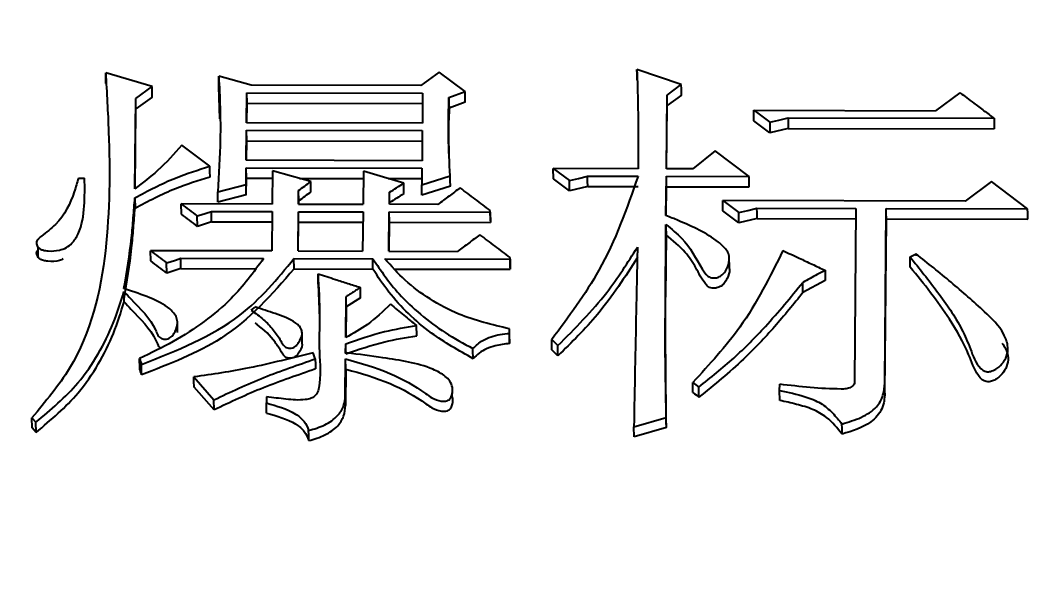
# Model space of a CAD drawing. Header units: millimetres. Extents: x 2312 to 3992, y 755 to 1943.
# Drawn here: x 2740.864 to 2745.795, y 1711.797 to 1714.522 of the extents above; entities that cross this region are included whole.
import ezdxf

# ---------------------------------------------------------------- set-up
doc = ezdxf.new("R2010")
doc.units = ezdxf.units.MM
doc.layers.add('标注', color=3, linetype='Continuous', lineweight=13)
doc.styles.add('SLDTEXTSTYLE1', font='txt.shx', dxfattribs={"width": 0.7, "bigfont": 'gbcbig.shx'})
doc.dimstyles.new('SLDDIMSTYLE12$0', dxfattribs={"dimtxt": 12, "dimasz": 10, "dimexe": 0, "dimexo": 0.0625, "dimgap": 0.875, "dimtad": 1, "dimdec": 1, "dimlfac": 1.8, "dimrnd": 1e-09, "dimzin": 12, "dimdsep": 46, "dimtxsty": 'SLDTEXTSTYLE1', "dimcen": 0.09, "dimdle": 8.16, "dimclrd": 3, "dimclre": 3, "dimadec": 0, "dimazin": 3, "dimtfac": 1, "dimtdec": 1, "dimtofl": 0, "dimtmove": 0, "dimatfit": 3, "dimfxl": 0, "dimfrac": 2, "dimtolj": 1, "dimlwd": 5, "dimlwe": 5, "dimarcsym": 0})

# ---------------------------------------------------------------- blocks, each defined once
blk = doc.blocks.new('*D45')
at = {"layer": 'Defpoints', "color": 0, "transparency": 16777216}
for p in [(2923.8087, 1855.6408), (2923.8087, 1839.6737), (2684.6011, 1694.1345)]:
    blk.add_point(p, dxfattribs=at)
at = {"layer": '标注', "color": 3, "lineweight": 5, "transparency": 16777216}
blk.add_line((2684.6011, 1694.197), (2684.6011, 1855.6408), dxfattribs=at)
at = {"layer": '标注', "color": 3, "linetype": 'Continuous', "lineweight": 5, "transparency": 16777216}
for p, q in [((2694.6011, 1855.6408), (2913.8087, 1855.6408)), ((2923.8087, 1839.7362), (2923.8087, 1855.6408))]:
    blk.add_line(p, q, dxfattribs=at)
at = {"layer": '标注', "color": 3, "transparency": 16777216}
for points in [[(2694.6011, 1857.3075), (2694.6011, 1853.9742), (2684.6011, 1855.6408)], [(2913.8087, 1857.3075), (2913.8087, 1853.9742), (2923.8087, 1855.6408)]]:
    blk.add_solid(points, dxfattribs=at)
at = {"layer": '标注', "color": 0, "transparency": 16777216, "insert": (2804.2049, 1867.9444), "char_height": 10, "attachment_point": 5, "style": 'SLDTEXTSTYLE1'}
blk.add_mtext('\\A1;{\\H2.28571x;290}', dxfattribs=at)

msp = doc.modelspace()

# ---------------------------------------------------------------- linework, layer by layer
at = {"color": 7, "linetype": 'Continuous', "lineweight": 25}
for p, q in [((2741.4983, 1714.2035), (2741.275, 1714.269)), ((2741.9754, 1714.2097), (2741.8201, 1714.2534)), ((2742.8814, 1714.2728), (2742.7932, 1714.208)), ((2743.0071, 1714.1786), (2742.8814, 1714.2728)), ((2744.0491, 1714.2125), (2743.8355, 1714.2852)), ((2741.42, 1714.1459), (2741.4983, 1714.2035)), ((2741.8252, 1714.0479), (2741.8207, 1714.2026)), ((2742.7932, 1714.208), (2741.9754, 1714.2097)), ((2743.9805, 1714.162), (2744.0491, 1714.2125)), ((2741.499, 1714.1528), (2741.4206, 1714.0952)), ((2741.9544, 1714.0289), (2741.9556, 1714.1736)), ((2741.9556, 1714.1736), (2742.8026, 1714.1718)), ((2741.9563, 1714.1229), (2741.9556, 1714.1736)), ((2742.8026, 1714.1718), (2742.8013, 1714.027)), ((2742.929, 1714.1498), (2743.0071, 1714.1786)), ((2743.9773, 1713.8069), (2743.9805, 1714.162)), ((2744.0497, 1714.1617), (2743.9811, 1714.1113)), ((2745.3922, 1714.1734), (2745.2746, 1714.0869)), ((2741.4161, 1713.7106), (2741.42, 1714.1459)), ((2741.9554, 1714.0289), (2741.9563, 1714.1229)), ((2741.9563, 1714.1229), (2742.8021, 1714.1211)), ((2743.0077, 1714.1278), (2742.9296, 1714.0991)), ((2743.9784, 1713.8069), (2743.9811, 1714.1113)), ((2741.4172, 1713.7115), (2741.4206, 1714.0952)), ((2742.9296, 1714.0991), (2742.929, 1714.0407)), ((2744.3984, 1714.0888), (2744.4758, 1714.0307)), ((2744.3984, 1714.0888), (2745.2746, 1714.0869)), ((2744.3991, 1714.0381), (2744.3984, 1714.0888)), ((2742.8013, 1714.027), (2741.9544, 1714.0289)), ((2744.4764, 1713.9801), (2744.3991, 1714.0381)), ((2744.5636, 1714.0522), (2745.5566, 1714.0501)), ((2744.5636, 1714.0522), (2744.5642, 1714.0016)), ((2741.9527, 1713.8476), (2741.954, 1713.9926)), ((2741.954, 1713.9926), (2742.801, 1713.9908)), ((2741.9547, 1713.9422), (2741.954, 1713.9926)), ((2742.801, 1713.9908), (2742.7997, 1713.8457)), ((2744.5642, 1714.0016), (2744.4764, 1713.9801)), ((2744.5642, 1714.0016), (2745.5572, 1713.9995)), ((2741.7773, 1713.8189), (2741.6419, 1713.9208)), ((2741.9538, 1713.8476), (2741.9547, 1713.9422)), ((2741.9547, 1713.9422), (2742.8005, 1713.9403)), ((2743.8414, 1713.9445), (2743.8414, 1713.9374)), ((2744.2117, 1713.8935), (2744.1039, 1713.8066)), ((2744.3761, 1713.7697), (2744.2117, 1713.8935)), ((2741.9517, 1713.7313), (2741.9524, 1713.8112)), ((2741.9524, 1713.8112), (2742.7994, 1713.8094)), ((2741.9531, 1713.761), (2741.9524, 1713.8112)), ((2742.7997, 1713.8457), (2741.9527, 1713.8476)), ((2742.7994, 1713.8094), (2742.7987, 1713.7295)), ((2743.4322, 1713.808), (2743.5095, 1713.7497)), ((2743.841, 1713.8072), (2743.4322, 1713.808)), ((2743.4328, 1713.7578), (2743.4322, 1713.808)), ((2741.1439, 1713.7621), (2741.1732, 1713.7621)), ((2741.9524, 1713.6812), (2741.9531, 1713.761)), ((2741.9531, 1713.761), (2742.0785, 1713.7607)), ((2742.0789, 1713.7964), (2742.0774, 1713.6364)), ((2742.2083, 1713.7605), (2742.5166, 1713.7598)), ((2742.5169, 1713.7955), (2742.5155, 1713.6355)), ((2742.6362, 1713.7595), (2742.7989, 1713.7592)), ((2742.7987, 1713.7295), (2742.9353, 1713.7728)), ((2743.5973, 1713.7714), (2743.8406, 1713.7708)), ((2743.9753, 1713.5814), (2743.977, 1713.7705)), ((2743.977, 1713.7705), (2744.3761, 1713.7697)), ((2743.9776, 1713.7204), (2743.977, 1713.7705)), ((2744.1039, 1713.8066), (2743.9773, 1713.8069)), ((2741.1741, 1713.7217), (2741.1741, 1713.722)), ((2741.8151, 1713.6952), (2741.9517, 1713.7313)), ((2742.7993, 1713.6793), (2742.7987, 1713.7295)), ((2742.936, 1713.7226), (2742.7993, 1713.6793)), ((2743.5102, 1713.6996), (2743.4328, 1713.7578)), ((2743.5102, 1713.6996), (2743.5095, 1713.7497)), ((2743.598, 1713.7212), (2743.5102, 1713.6996)), ((2743.598, 1713.7212), (2743.8413, 1713.7207)), ((2743.9764, 1713.5809), (2743.9776, 1713.7204)), ((2743.9776, 1713.7204), (2744.3768, 1713.7195)), ((2745.5442, 1713.7453), (2745.4168, 1713.6511)), ((2745.7182, 1713.614), (2745.5442, 1713.7453)), ((2741.4157, 1713.667), (2741.4164, 1713.617)), ((2741.8157, 1713.6452), (2741.8151, 1713.6952)), ((2741.9524, 1713.6812), (2741.8157, 1713.6452)), ((2742.204, 1713.6362), (2742.2046, 1713.7017)), ((2742.2052, 1713.6516), (2742.2046, 1713.7017)), ((2742.6421, 1713.6352), (2742.6426, 1713.6934)), ((2742.6432, 1713.6434), (2742.6426, 1713.6934)), ((2742.0774, 1713.6364), (2741.6394, 1713.6374)), ((2741.64, 1713.5874), (2741.6394, 1713.6374)), ((2742.204, 1713.6362), (2742.5155, 1713.6355)), ((2742.2051, 1713.6362), (2742.2052, 1713.6516)), ((2742.8757, 1713.6347), (2742.6421, 1713.6352)), ((2742.6432, 1713.6352), (2742.6432, 1713.6434)), ((2744.2486, 1713.6536), (2744.3259, 1713.5952)), ((2745.4168, 1713.6511), (2744.2486, 1713.6536)), ((2744.2492, 1713.6036), (2744.2486, 1713.6536)), ((2744.4137, 1713.6168), (2744.8908, 1713.6158)), ((2744.8908, 1713.6158), (2744.8835, 1712.7815)), ((2745.0295, 1712.7738), (2745.0368, 1713.6155)), ((2745.0368, 1713.6155), (2745.7182, 1713.614)), ((2741.7174, 1713.529), (2741.7167, 1713.579)), ((2741.7851, 1713.6007), (2742.0771, 1713.6)), ((2741.7857, 1713.5507), (2741.7851, 1713.6007)), ((2742.0771, 1713.6), (2742.0755, 1713.4104)), ((2742.202, 1713.4102), (2742.2037, 1713.5998)), ((2742.2037, 1713.5998), (2742.5152, 1713.5991)), ((2742.2043, 1713.5498), (2742.2037, 1713.5998)), ((2742.5152, 1713.5991), (2742.5135, 1713.4095)), ((2742.6401, 1713.4092), (2742.6418, 1713.5988)), ((2742.6418, 1713.5988), (2743.1285, 1713.5978)), ((2742.6424, 1713.5489), (2742.6418, 1713.5988)), ((2743.1285, 1713.5978), (2743.1286, 1713.605)), ((2743.1285, 1713.5978), (2743.1292, 1713.5478)), ((2743.1292, 1713.5551), (2743.1286, 1713.605)), ((2744.3266, 1713.5452), (2744.2492, 1713.6036)), ((2744.3266, 1713.5452), (2744.3259, 1713.5952)), ((2744.4144, 1713.5669), (2744.3266, 1713.5452)), ((2744.4144, 1713.5669), (2744.8914, 1713.5658)), ((2745.0301, 1712.725), (2745.0374, 1713.5655)), ((2745.0374, 1713.5655), (2745.7189, 1713.564)), ((2741.7857, 1713.5507), (2742.0767, 1713.5501)), ((2742.2031, 1713.4102), (2742.2043, 1713.5498)), ((2742.2043, 1713.5498), (2742.5148, 1713.5491)), ((2742.6412, 1713.4092), (2742.6424, 1713.5489)), ((2742.6424, 1713.5489), (2743.1292, 1713.5478)), ((2743.1292, 1713.5551), (2743.1292, 1713.5478)), ((2743.9756, 1713.4878), (2743.9737, 1713.1909)), ((2740.9476, 1713.4315), (2740.9482, 1713.3815)), ((2742.0755, 1713.4104), (2741.4914, 1713.4117)), ((2741.492, 1713.362), (2741.4914, 1713.4117)), ((2741.6371, 1713.3749), (2742.0362, 1713.374)), ((2742.1822, 1713.3737), (2742.5619, 1713.3729)), ((2742.1829, 1713.3241), (2742.1822, 1713.3737)), ((2742.202, 1713.4102), (2742.5135, 1713.4095)), ((2742.6203, 1713.3727), (2743.2239, 1713.3714)), ((2742.6401, 1713.4092), (2742.9711, 1713.4085)), ((2743.2239, 1713.3714), (2743.224, 1713.3787)), ((2743.2239, 1713.3714), (2743.2245, 1713.3218)), ((2743.2246, 1713.3291), (2743.224, 1713.3787)), ((2744.281, 1713.3303), (2744.2803, 1713.3803)), ((2745.1521, 1713.3322), (2745.1515, 1713.3818)), ((2745.1516, 1713.3819), (2745.1809, 1713.3964)), ((2745.1808, 1713.3964), (2745.1809, 1713.3868)), ((2741.5694, 1713.3035), (2741.5687, 1713.3531)), ((2741.6377, 1713.3253), (2741.996, 1713.3245)), ((2742.1829, 1713.3241), (2742.5626, 1713.3233)), ((2742.6677, 1713.323), (2743.2245, 1713.3218)), ((2743.2246, 1713.3291), (2743.2245, 1713.3218)), ((2744.7428, 1713.2675), (2744.6352, 1713.2093)), ((2742.2991, 1713.2509), (2742.3051, 1713.0858)), ((2741.3637, 1713.1653), (2741.3631, 1713.2147)), ((2742.4321, 1712.9925), (2742.4338, 1713.1904)), ((2742.5029, 1713.1847), (2742.4344, 1713.141)), ((2741.9757, 1713.1255), (2741.9952, 1713.14)), ((2742.4344, 1713.141), (2742.4331, 1712.9932)), ((2741.6215, 1713.0174), (2741.6209, 1713.0669)), ((2742.774, 1713.0012), (2742.7733, 1713.0504)), ((2743.2208, 1713.0128), (2743.221, 1713.0348)), ((2743.2216, 1712.9857), (2743.221, 1713.0348)), ((2742.222, 1712.9609), (2742.2214, 1713.0104)), ((2743.2214, 1712.9637), (2743.2208, 1713.0128)), ((2743.2216, 1712.9856), (2743.2214, 1712.9637)), ((2743.4256, 1712.934), (2743.4249, 1712.9831)), ((2743.425, 1712.983), (2743.4539, 1712.9536)), ((2745.599, 1713.0137), (2745.599, 1713.0158)), ((2742.4314, 1712.919), (2742.4318, 1712.9631)), ((2743.4546, 1712.9045), (2743.4256, 1712.9339)), ((2743.4546, 1712.9045), (2743.4539, 1712.9536)), ((2741.4388, 1712.8429), (2741.4382, 1712.8918)), ((2742.2851, 1712.89), (2742.2757, 1712.9194)), ((2742.4297, 1712.7132), (2742.4312, 1712.8895)), ((2742.4318, 1712.8405), (2742.4312, 1712.8895)), ((2741.4483, 1712.8136), (2741.4477, 1712.8625)), ((2742.4318, 1712.8405), (2742.4303, 1712.6645)), ((2741.7003, 1712.8031), (2741.7967, 1712.6925)), ((2744.1053, 1712.727), (2744.1046, 1712.7758)), ((2744.1047, 1712.7758), (2744.1337, 1712.7537)), ((2745.0301, 1712.725), (2745.0295, 1712.7738)), ((2741.7973, 1712.6438), (2741.7009, 1712.7542)), ((2742.9447, 1712.7541), (2742.9447, 1712.757)), ((2742.9453, 1712.7079), (2742.9451, 1712.7267)), ((2744.523, 1712.7381), (2744.5232, 1712.7675)), ((2744.5236, 1712.6894), (2744.523, 1712.7381)), ((2741.7973, 1712.6438), (2741.7967, 1712.6925)), ((2742.0499, 1712.7066), (2742.0497, 1712.6772)), ((2742.0503, 1712.6285), (2742.0497, 1712.6772)), ((2742.4303, 1712.6645), (2742.4297, 1712.7132)), ((2740.9198, 1712.606), (2740.9391, 1712.5838)), ((2740.9204, 1712.5574), (2740.9198, 1712.6059)), ((2740.9397, 1712.5353), (2740.9391, 1712.5838)), ((2743.8205, 1712.5628), (2743.9767, 1712.6067)), ((2740.9397, 1712.5353), (2740.9204, 1712.5574)), ((2743.8212, 1712.5143), (2743.8205, 1712.5628)), ((2743.9773, 1712.5582), (2743.8212, 1712.5143))]:
    msp.add_line(p, q, dxfattribs=at)
at = {"color": 7, "linetype": 'Continuous', "lineweight": 25, "flags": 128}
for points in [[(2741.8207, 1714.2026), (2741.8203, 1714.2311), (2741.8201, 1714.2534)], [(2743.8362, 1714.2343), (2743.8358, 1714.2628), (2743.8355, 1714.2852)], [(2741.499, 1714.1528), (2741.4986, 1714.1812), (2741.4983, 1714.2035)], [(2744.0497, 1714.1617), (2744.0493, 1714.1901), (2744.0491, 1714.2125)], [(2743.0077, 1714.1278), (2743.0074, 1714.1563), (2743.0071, 1714.1786)], [(2743.9811, 1714.1113), (2743.9807, 1714.1397), (2743.9805, 1714.162)], [(2741.4206, 1714.0952), (2741.4202, 1714.1236), (2741.42, 1714.1459)], [(2742.929, 1714.1498), (2742.9293, 1714.1214), (2742.9296, 1714.0991)], [(2744.4758, 1714.0307), (2744.5197, 1714.0414), (2744.5636, 1714.0522)], [(2744.4758, 1714.0307), (2744.4762, 1714.0024), (2744.4764, 1713.9801)], [(2745.5566, 1714.0501), (2745.5569, 1714.0217), (2745.5572, 1713.9995)], [(2741.7779, 1713.7686), (2741.7776, 1713.7938), (2741.7773, 1713.8189)], [(2742.2634, 1713.7452), (2742.1711, 1713.7708), (2742.0789, 1713.7964)], [(2742.7111, 1713.7369), (2742.614, 1713.7662), (2742.5169, 1713.7955)], [(2742.936, 1713.7226), (2742.9356, 1713.7507), (2742.9353, 1713.7728)], [(2743.5095, 1713.7497), (2743.5534, 1713.7605), (2743.5973, 1713.7714)], [(2743.598, 1713.7212), (2743.5976, 1713.7493), (2743.5973, 1713.7714)], [(2744.3768, 1713.7195), (2744.3764, 1713.7476), (2744.3761, 1713.7697)], [(2741.9524, 1713.6812), (2741.952, 1713.7092), (2741.9517, 1713.7313)], [(2742.264, 1713.695), (2742.2636, 1713.7231), (2742.2634, 1713.7452)], [(2742.7118, 1713.6868), (2742.7114, 1713.7149), (2742.7111, 1713.7369)], [(2744.3259, 1713.5952), (2744.3698, 1713.606), (2744.4137, 1713.6168)], [(2744.4144, 1713.5669), (2744.414, 1713.5948), (2744.4137, 1713.6168)], [(2745.0374, 1713.5655), (2745.0371, 1713.5935), (2745.0368, 1713.6155)], [(2745.7189, 1713.564), (2745.7185, 1713.592), (2745.7182, 1713.614)], [(2741.7167, 1713.579), (2741.7338, 1713.5844), (2741.7594, 1713.5925), (2741.7851, 1713.6007)], [(2741.7857, 1713.5507), (2741.7515, 1713.5399), (2741.7174, 1713.529)], [(2743.975, 1713.5377), (2743.9751, 1713.5299), (2743.9751, 1713.5261), (2743.9753, 1713.5106), (2743.9754, 1713.5028), (2743.9755, 1713.499), (2743.9755, 1713.4934), (2743.9756, 1713.4878)], [(2741.5687, 1713.3531), (2741.5858, 1713.3585), (2741.6114, 1713.3667), (2741.6371, 1713.3749)], [(2741.6377, 1713.3253), (2741.6374, 1713.353), (2741.6371, 1713.3749)], [(2742.5626, 1713.3233), (2742.5624, 1713.3397), (2742.5621, 1713.3563), (2742.5619, 1713.3729)], [(2741.6377, 1713.3253), (2741.6035, 1713.3144), (2741.5694, 1713.3035)], [(2744.7421, 1713.317), (2744.7425, 1713.2893), (2744.7428, 1713.2675)], [(2742.2991, 1713.2509), (2742.2987, 1713.2756), (2742.2984, 1713.3004)], [(2742.5029, 1713.1847), (2742.5026, 1713.2124), (2742.5023, 1713.2341)], [(2744.6352, 1713.2093), (2744.6348, 1713.237), (2744.6345, 1713.2588)], [(2742.4344, 1713.141), (2742.434, 1713.1686), (2742.4338, 1713.1904)], [(2742.4324, 1712.9141), (2742.4323, 1712.9284), (2742.4321, 1712.9427), (2742.4318, 1712.9631)], [(2743.0456, 1712.8908), (2743.0454, 1712.9043), (2743.0452, 1712.9178), (2743.0449, 1712.9398)], [(2742.2851, 1712.89), (2742.2855, 1712.8626), (2742.2858, 1712.8411)], [(2741.7009, 1712.7542), (2741.7006, 1712.7816), (2741.7003, 1712.8031)], [(2744.1053, 1712.727), (2744.1126, 1712.7214), (2744.12, 1712.7158), (2744.1343, 1712.7049)], [(2744.1343, 1712.7049), (2744.134, 1712.7322), (2744.1337, 1712.7537)], [(2743.9773, 1712.5582), (2743.9769, 1712.5854), (2743.9767, 1712.6067)], [(2744.824, 1712.5269), (2744.8238, 1712.5409), (2744.8237, 1712.5549), (2744.8234, 1712.5754)], [(2742.2536, 1712.4956), (2742.2535, 1712.5093), (2742.2533, 1712.523), (2742.253, 1712.5441)]]:
    msp.add_lwpolyline(points, dxfattribs=at)
at = {"color": 7, "linetype": 'Continuous', "lineweight": 25}
for points, knots in [([(2741.275, 1714.269), (2741.2803, 1714.1741), (2741.2963, 1713.8895), (2741.295, 1713.4116), (2741.1847, 1712.9226), (2740.9847, 1712.6835), (2740.9198, 1712.6059)], [0, 0, 0, 0, 0.166744, 0.500104, 0.837788, 1, 1, 1, 1]), ([(2741.2757, 1714.2182), (2741.2756, 1714.2224), (2741.2755, 1714.2309), (2741.2753, 1714.2479), (2741.2751, 1714.2606), (2741.275, 1714.269)], [0, 0, 0, 0, 0.25, 0.5, 1, 1, 1, 1]), ([(2741.8201, 1714.2534), (2741.8225, 1714.2028), (2741.8274, 1714.1016), (2741.8286, 1713.9155), (2741.8203, 1713.7799), (2741.8151, 1713.6952)], [0, 0, 0, 0, 0.272872, 0.545787, 1, 1, 1, 1]), ([(2743.8355, 1714.2852), (2743.8373, 1714.2278), (2743.8405, 1714.1196), (2743.8418, 1713.9602), (2743.8413, 1713.8582), (2743.841, 1713.8072)], [0, 0, 0, 0, 0.361215, 0.680591, 1, 1, 1, 1]), ([(2745.3922, 1714.1734), (2745.4143, 1714.1568), (2745.4528, 1714.128), (2745.5076, 1714.0868), (2745.5403, 1714.0623), (2745.5566, 1714.0501)], [0, 0, 0, 0, 0.404353, 0.702176, 1, 1, 1, 1]), ([(2742.9353, 1713.7728), (2742.9316, 1713.8356), (2742.9259, 1713.9299), (2742.9271, 1714.0556), (2742.9283, 1714.1184), (2742.929, 1714.1498)], [0, 0, 0, 0, 0.49944, 0.749697, 1, 1, 1, 1]), ([(2742.9311, 1713.8686), (2742.9306, 1713.8822), (2742.9285, 1713.9428), (2742.9288, 1713.9992), (2742.929, 1714.0429)], [0, 0, 0, 0, 0.22583, 1, 1, 1, 1]), ([(2741.6419, 1713.9208), (2741.6046, 1713.8784), (2741.5376, 1713.8023), (2741.4534, 1713.7388), (2741.4161, 1713.7106)], [0, 0, 0, 0, 0.556167, 1, 1, 1, 1]), ([(2741.4157, 1713.667), (2741.4796, 1713.7009), (2741.5941, 1713.7617), (2741.7211, 1713.8014), (2741.7773, 1713.8189)], [0, 0, 0, 0, 0.5577065, 1, 1, 1, 1]), ([(2741.1439, 1713.7621), (2741.1375, 1713.7401), (2741.1146, 1713.662), (2741.0661, 1713.557), (2740.9841, 1713.4966), (2740.9524, 1713.4713), (2740.9436, 1713.46), (2740.9409, 1713.449), (2740.9427, 1713.4389), (2740.9483, 1713.4292), (2740.958, 1713.4206), (2740.9747, 1713.4129), (2741.0069, 1713.4085), (2741.0467, 1713.4116), (2741.0869, 1713.4251), (2741.1194, 1713.4519), (2741.1596, 1713.5178), (2741.1744, 1713.6264), (2741.1744, 1713.7165), (2741.1732, 1713.7616), (2741.1732, 1713.7621)], [0, 0, 0, 0, 0.079748, 0.282637, 0.375932, 0.394597, 0.410163, 0.421656, 0.433136, 0.445191, 0.458727, 0.473804, 0.500086, 0.552451, 0.588104, 0.623843, 0.682711, 0.842061, 0.998316, 1, 1, 1, 1]), ([(2741.4164, 1713.617), (2741.4802, 1713.6508), (2741.5947, 1713.7116), (2741.7217, 1713.7511), (2741.7779, 1713.7686)], [0, 0, 0, 0, 0.557669, 1, 1, 1, 1]), ([(2743.8406, 1713.7708), (2743.7866, 1713.6165), (2743.6896, 1713.3392), (2743.5062, 1713.0924), (2743.4249, 1712.983)], [0, 0, 0, 0, 0.556709, 1, 1, 1, 1]), ([(2742.2046, 1713.7017), (2742.2144, 1713.7089), (2742.234, 1713.7234), (2742.2536, 1713.7379), (2742.2634, 1713.7452)], [0, 0, 0, 0, 0.500003, 1, 1, 1, 1]), ([(2742.6426, 1713.6934), (2742.654, 1713.7007), (2742.6769, 1713.7152), (2742.6997, 1713.7297), (2742.7111, 1713.7369)], [0, 0, 0, 0, 0.500003, 1, 1, 1, 1]), ([(2742.9835, 1713.7145), (2742.9655, 1713.7012), (2742.9296, 1713.6746), (2742.8937, 1713.648), (2742.8757, 1713.6347)], [0, 0, 0, 0, 0.500001, 1, 1, 1, 1]), ([(2743.1286, 1713.605), (2743.1044, 1713.6233), (2743.056, 1713.6598), (2743.0077, 1713.6963), (2742.9835, 1713.7145)], [0, 0, 0, 0, 0.500002, 1, 1, 1, 1]), ([(2741.3632, 1713.2293), (2741.3771, 1713.3107), (2741.3964, 1713.4242), (2741.408, 1713.5704), (2741.4131, 1713.6348), (2741.4157, 1713.667)], [0, 0, 0, 0, 0.5589495, 0.7794673, 1, 1, 1, 1]), ([(2742.264, 1713.695), (2742.2542, 1713.6878), (2742.2346, 1713.6733), (2742.215, 1713.6588), (2742.2052, 1713.6516)], [0, 0, 0, 0, 0.499999, 1, 1, 1, 1]), ([(2742.7118, 1713.6868), (2742.7003, 1713.6796), (2742.6775, 1713.6651), (2742.6546, 1713.6506), (2742.6432, 1713.6434)], [0, 0, 0, 0, 0.499999, 1, 1, 1, 1]), ([(2741.3639, 1713.1799), (2741.3777, 1713.2612), (2741.397, 1713.3746), (2741.4087, 1713.5207), (2741.4138, 1713.5849), (2741.4164, 1713.617)], [0, 0, 0, 0, 0.559731, 0.779858, 1, 1, 1, 1]), ([(2741.6394, 1713.6374), (2741.6523, 1713.6276), (2741.6781, 1713.6082), (2741.7038, 1713.5887), (2741.7167, 1713.579)], [0, 0, 0, 0, 0.500001, 1, 1, 1, 1]), ([(2741.7174, 1713.529), (2741.7045, 1713.5388), (2741.6787, 1713.5582), (2741.6529, 1713.5777), (2741.64, 1713.5874)], [0, 0, 0, 0, 0.500001, 1, 1, 1, 1]), ([(2743.975, 1713.5377), (2744.0022, 1713.516), (2744.0782, 1713.4556), (2744.1265, 1713.3621), (2744.1672, 1713.2948), (2744.1884, 1713.2819), (2744.2028, 1713.2792), (2744.2199, 1713.2811), (2744.238, 1713.2882), (2744.2565, 1713.303), (2744.2716, 1713.3294), (2744.2813, 1713.3602), (2744.2803, 1713.392), (2744.2628, 1713.4233), (2744.1894, 1713.4892), (2744.0836, 1713.5373), (2743.9952, 1713.5733), (2743.9753, 1713.5814)], [0, 0, 0, 0, 0.11797, 0.329969, 0.38281, 0.396985, 0.411264, 0.428315, 0.450653, 0.473198, 0.507718, 0.559422, 0.592518, 0.625614, 0.688035, 0.930111, 1, 1, 1, 1]), ([(2743.9767, 1712.6067), (2743.9746, 1712.7128), (2743.9706, 1712.9217), (2743.9732, 1713.232), (2743.9744, 1713.4358), (2743.975, 1713.5376)], [0, 0, 0, 0, 0.340363, 0.670173, 1, 1, 1, 1]), ([(2743.0789, 1713.4885), (2743.0609, 1713.4752), (2743.025, 1713.4485), (2742.9891, 1713.4218), (2742.9711, 1713.4085)], [0, 0, 0, 0, 0.500001, 1, 1, 1, 1]), ([(2743.224, 1713.3787), (2743.1998, 1713.3971), (2743.1514, 1713.4337), (2743.1031, 1713.4702), (2743.0789, 1713.4885)], [0, 0, 0, 0, 0.500002, 1, 1, 1, 1]), ([(2744.2797, 1713.3303), (2744.2803, 1713.3272), (2744.2835, 1713.3097), (2744.2733, 1713.2839), (2744.2595, 1713.2566), (2744.2417, 1713.2402), (2744.2223, 1713.2319), (2744.2046, 1713.2297), (2744.1908, 1713.2319), (2744.1771, 1713.239), (2744.1485, 1713.2698), (2744.1214, 1713.3296), (2744.0657, 1713.4138), (2744.0084, 1713.4609), (2743.9756, 1713.4878)], [0, 0, 0, 0, 0.019932, 0.116071, 0.169798, 0.213417, 0.257244, 0.286403, 0.309464, 0.332566, 0.372989, 0.561837, 0.749259, 1, 1, 1, 1]), ([(2741.0709, 1713.3718), (2741.065, 1713.3694), (2741.0419, 1713.3597), (2741.0078, 1713.3589), (2740.9755, 1713.3634), (2740.9586, 1713.3706), (2740.9473, 1713.3814), (2740.9419, 1713.3931), (2740.9423, 1713.4046), (2740.9472, 1713.415), (2740.9533, 1713.4201), (2740.9566, 1713.4228)], [0, 0, 0, 0, 0.10414, 0.412682, 0.520215, 0.628867, 0.709899, 0.79126, 0.863514, 0.927175, 1, 1, 1, 1]), ([(2743.4539, 1712.9536), (2743.5369, 1713.0369), (2743.6841, 1713.1849), (2743.791, 1713.3545), (2743.8377, 1713.4285)], [0, 0, 0, 0, 0.563152, 1, 1, 1, 1]), ([(2743.8377, 1713.4285), (2743.8356, 1713.325), (2743.8316, 1713.1295), (2743.8259, 1712.8408), (2743.8223, 1712.6555), (2743.8205, 1712.5628)], [0, 0, 0, 0, 0.360426, 0.680209, 1, 1, 1, 1]), ([(2742.0362, 1713.374), (2741.9874, 1713.3071), (2741.9064, 1713.1961), (2741.7509, 1713.0672), (2741.6027, 1712.9704), (2741.4933, 1712.9181), (2741.4382, 1712.8918)], [0, 0, 0, 0, 0.3325572, 0.5519942, 0.7746478, 1, 1, 1, 1]), ([(2741.4477, 1712.8625), (2741.6178, 1712.9302), (2741.9167, 1713.0491), (2742.1023, 1713.276), (2742.1822, 1713.3737)], [0, 0, 0, 0, 0.569069, 1, 1, 1, 1]), ([(2741.4914, 1713.4117), (2741.5043, 1713.4019), (2741.5301, 1713.3824), (2741.5558, 1713.3629), (2741.5687, 1713.3531)], [0, 0, 0, 0, 0.500001, 1, 1, 1, 1]), ([(2742.5619, 1713.3729), (2742.6015, 1713.3149), (2742.6672, 1713.2187), (2742.7908, 1713.1025), (2742.9099, 1713.0132), (2742.9997, 1712.9644), (2743.0449, 1712.9398)], [0, 0, 0, 0, 0.333406, 0.552638, 0.774905, 1, 1, 1, 1]), ([(2743.221, 1713.0348), (2743.1376, 1713.0545), (2743.0012, 1713.0868), (2742.8361, 1713.1753), (2742.7155, 1713.2658), (2742.6519, 1713.3373), (2742.6203, 1713.3727)], [0, 0, 0, 0, 0.347958, 0.569157, 0.786375, 1, 1, 1, 1]), ([(2743.8383, 1713.3788), (2743.7778, 1713.2849), (2743.6691, 1713.1161), (2743.5205, 1712.9695), (2743.4546, 1712.9045)], [0, 0, 0, 0, 0.556569, 1, 1, 1, 1]), ([(2744.5385, 1713.4124), (2744.4763, 1713.2859), (2744.3644, 1713.0583), (2744.1845, 1712.8627), (2744.1046, 1712.7758)], [0, 0, 0, 0, 0.556115, 1, 1, 1, 1]), ([(2744.5385, 1713.4124), (2744.5646, 1713.4002), (2744.6116, 1713.3782), (2744.6795, 1713.3464), (2744.7212, 1713.3268), (2744.7421, 1713.317)], [0, 0, 0, 0, 0.384604, 0.692302, 1, 1, 1, 1]), ([(2745.1515, 1713.3818), (2745.1964, 1713.3257), (2745.2863, 1713.2135), (2745.3886, 1713.0654), (2745.4434, 1712.9385), (2745.4679, 1712.865), (2745.5041, 1712.834), (2745.5174, 1712.8283), (2745.5317, 1712.8274), (2745.5502, 1712.8317), (2745.5762, 1712.8464), (2745.6037, 1712.874), (2745.623, 1712.9128), (2745.6242, 1712.9606), (2745.5953, 1713.0351), (2745.4942, 1713.135), (2745.3501, 1713.2604), (2745.2373, 1713.351), (2745.1808, 1713.3964)], [0, 0, 0, 0, 0.1463098, 0.2926891, 0.3659763, 0.4394489, 0.4505109, 0.4581528, 0.4658346, 0.4757472, 0.4923169, 0.5213365, 0.5516972, 0.5805514, 0.622332, 0.7173207, 0.8585206, 1, 1, 1, 1]), ([(2742.1829, 1713.3241), (2742.0761, 1713.2016), (2741.8818, 1712.9788), (2741.5829, 1712.8649), (2741.4483, 1712.8136)], [0, 0, 0, 0, 0.549769, 1, 1, 1, 1]), ([(2741.5694, 1713.3035), (2741.5565, 1713.3133), (2741.5307, 1713.3328), (2741.5049, 1713.3523), (2741.492, 1713.362)], [0, 0, 0, 0, 0.500001, 1, 1, 1, 1]), ([(2743.0456, 1712.8908), (2742.9767, 1712.9296), (2742.8639, 1712.9932), (2742.7327, 1713.1061), (2742.6371, 1713.2098), (2742.5873, 1713.2856), (2742.5626, 1713.3233)], [0, 0, 0, 0, 0.346478, 0.567094, 0.784815, 1, 1, 1, 1]), ([(2744.7421, 1713.317), (2744.7295, 1713.3102), (2744.7053, 1713.2971), (2744.6694, 1713.2777), (2744.6462, 1713.2651), (2744.6345, 1713.2588)], [0, 0, 0, 0, 0.351678, 0.67584, 1, 1, 1, 1]), ([(2745.5958, 1712.965), (2745.6057, 1712.9493), (2745.6235, 1712.9211), (2745.6254, 1712.874), (2745.6105, 1712.8337), (2745.5852, 1712.805), (2745.5608, 1712.7877), (2745.5418, 1712.7801), (2745.5258, 1712.7784), (2745.5116, 1712.7814), (2745.4954, 1712.7917), (2745.4619, 1712.8326), (2745.4284, 1712.9375), (2745.351, 1713.071), (2745.2519, 1713.2092), (2745.1865, 1713.2916), (2745.1523, 1713.332), (2745.1521, 1713.3322)], [0, 0, 0, 0, 0.060188, 0.108657, 0.157421, 0.202139, 0.228857, 0.248678, 0.261592, 0.274612, 0.289853, 0.319055, 0.442973, 0.65857, 0.829022, 0.998956, 1, 1, 1, 1]), ([(2742.2984, 1713.3004), (2742.3022, 1713.2323), (2742.3091, 1713.107), (2742.3002, 1712.9238), (2742.3148, 1712.7984), (2742.2964, 1712.7261), (2742.2824, 1712.7087), (2742.2628, 1712.6978), (2742.2159, 1712.6884), (2742.1428, 1712.6956), (2742.0812, 1712.7029), (2742.0499, 1712.7066)], [0, 0, 0, 0, 0.258011, 0.47544, 0.692864, 0.729351, 0.749711, 0.770165, 0.802106, 0.899741, 1, 1, 1, 1]), ([(2742.2984, 1713.3004), (2742.3263, 1713.2913), (2742.3743, 1713.2757), (2742.4422, 1713.2536), (2742.4823, 1713.2406), (2742.5023, 1713.2341)], [0, 0, 0, 0, 0.410767, 0.7053835, 1, 1, 1, 1]), ([(2741.3631, 1713.2146), (2741.374, 1713.2029), (2741.4284, 1713.1442), (2741.4981, 1713.0792), (2741.5231, 1713.0089), (2741.5335, 1712.9942), (2741.5438, 1712.9877), (2741.5558, 1712.9848), (2741.5684, 1712.9851), (2741.581, 1712.9888), (2741.5941, 1712.9979), (2741.6092, 1713.0196), (2741.6215, 1713.0484), (2741.6207, 1713.0814), (2741.6072, 1713.1078), (2741.5679, 1713.1481), (2741.4845, 1713.1878), (2741.4075, 1713.2142), (2741.3657, 1713.2284), (2741.3632, 1713.2293)], [0, 0, 0, 0, 0.066262, 0.331721, 0.374204, 0.390421, 0.406856, 0.420819, 0.436162, 0.452812, 0.469459, 0.497966, 0.563001, 0.60231, 0.64135, 0.688317, 0.831974, 0.990221, 1, 1, 1, 1]), ([(2742.5023, 1713.2341), (2742.4966, 1713.2305), (2742.4852, 1713.2232), (2742.468, 1713.2122), (2742.4509, 1713.2013), (2742.4395, 1713.194), (2742.4338, 1713.1904)], [0, 0, 0, 0, 0.25, 0.5, 0.75, 1, 1, 1, 1]), ([(2744.1337, 1712.7537), (2744.1909, 1712.7995), (2744.3054, 1712.8913), (2744.4725, 1713.061), (2744.5759, 1713.1872), (2744.6345, 1713.2588)], [0, 0, 0, 0, 0.30181, 0.603718, 1, 1, 1, 1]), ([(2740.9391, 1712.5838), (2741.0109, 1712.6445), (2741.1284, 1712.7438), (2741.2418, 1712.9124), (2741.3156, 1713.0606), (2741.3473, 1713.1634), (2741.3631, 1713.2146)], [0, 0, 0, 0, 0.34603, 0.566037, 0.783761, 1, 1, 1, 1]), ([(2743.9771, 1712.5716), (2743.9758, 1712.6778), (2743.9731, 1712.9023), (2743.9735, 1713.0945), (2743.9738, 1713.1957)], [0, 0, 0, 0, 0.472913, 1, 1, 1, 1]), ([(2744.6352, 1713.2093), (2744.5904, 1713.1541), (2744.5007, 1713.0437), (2744.3381, 1712.8713), (2744.2076, 1712.7647), (2744.1343, 1712.7049)], [0, 0, 0, 0, 0.304985, 0.610125, 1, 1, 1, 1]), ([(2740.9397, 1712.5353), (2741.0115, 1712.5959), (2741.129, 1712.695), (2741.2425, 1712.8634), (2741.3162, 1713.0114), (2741.3479, 1713.1141), (2741.3637, 1713.1652)], [0, 0, 0, 0, 0.3461194, 0.5661252, 0.7838153, 1, 1, 1, 1]), ([(2741.3638, 1713.1652), (2741.3746, 1713.1535), (2741.4292, 1713.0949), (2741.4979, 1713.0292), (2741.5241, 1712.9603), (2741.5323, 1712.9468), (2741.5376, 1712.9438), (2741.5392, 1712.9428)], [0, 0, 0, 0, 0.166932, 0.835702, 0.940421, 0.981526, 1, 1, 1, 1]), ([(2741.9757, 1713.1255), (2741.9963, 1713.1105), (2742.0356, 1713.0819), (2742.0836, 1713.0312), (2742.1146, 1712.987), (2742.1304, 1712.9542), (2742.1467, 1712.9439), (2742.158, 1712.9414), (2742.1704, 1712.9418), (2742.183, 1712.9454), (2742.1958, 1712.9545), (2742.2096, 1712.9764), (2742.2241, 1713.0022), (2742.2198, 1713.03), (2742.2092, 1713.0483), (2742.1699, 1713.08), (2742.0948, 1713.1084), (2742.0274, 1713.1299), (2741.9953, 1713.1401)], [0, 0, 0, 0, 0.118588, 0.225677, 0.332657, 0.386283, 0.40266, 0.419046, 0.436095, 0.455797, 0.475267, 0.507133, 0.58282, 0.616041, 0.648968, 0.686111, 0.850224, 1, 1, 1, 1]), ([(2742.6476, 1713.1533), (2742.6121, 1713.1194), (2742.5481, 1713.0583), (2742.4678, 1713.0128), (2742.4321, 1712.9925)], [0, 0, 0, 0, 0.554835, 1, 1, 1, 1]), ([(2742.6476, 1713.1533), (2742.6583, 1713.1445), (2742.6797, 1713.127), (2742.7216, 1713.0927), (2742.7528, 1713.0672), (2742.7733, 1713.0504)], [0, 0, 0, 0, 0.255392, 0.510783, 1, 1, 1, 1]), ([(2742.2216, 1712.961), (2742.2216, 1712.9601), (2742.2225, 1712.9445), (2742.2089, 1712.9247), (2742.1947, 1712.9038), (2742.1821, 1712.8957), (2742.1691, 1712.8924), (2742.1562, 1712.8926), (2742.1447, 1712.8961), (2742.1321, 1712.9055), (2742.1172, 1712.9322), (2742.0822, 1712.9871), (2742.0362, 1713.0329), (2741.9995, 1713.0593), (2741.9959, 1713.0619)], [0, 0, 0, 0, 0.0081602, 0.1481832, 0.2013412, 0.2363939, 0.2714577, 0.307634, 0.3371536, 0.3667033, 0.4404847, 0.6133876, 0.96219, 1, 1, 1, 1]), ([(2742.4318, 1712.9631), (2742.4936, 1712.9845), (2742.6043, 1713.0227), (2742.7215, 1713.0419), (2742.7733, 1713.0504)], [0, 0, 0, 0, 0.558432, 1, 1, 1, 1]), ([(2742.4324, 1712.9141), (2742.4942, 1712.9354), (2742.6049, 1712.9735), (2742.7222, 1712.9927), (2742.7739, 1713.0012)], [0, 0, 0, 0, 0.558407, 1, 1, 1, 1]), ([(2743.0449, 1712.9398), (2743.0599, 1712.9539), (2743.085, 1712.9774), (2743.1323, 1712.9972), (2743.1754, 1713.0088), (2743.2056, 1713.0115), (2743.2208, 1713.0128)], [0, 0, 0, 0, 0.33013, 0.550459, 0.77425, 1, 1, 1, 1]), ([(2743.2214, 1712.9637), (2743.1981, 1712.9612), (2743.1598, 1712.9571), (2743.1105, 1712.9396), (2743.0737, 1712.9187), (2743.0549, 1712.9), (2743.0456, 1712.8908)], [0, 0, 0, 0, 0.347615, 0.569751, 0.787298, 1, 1, 1, 1]), ([(2741.4382, 1712.8918), (2741.4398, 1712.8869), (2741.4429, 1712.8771), (2741.4461, 1712.8674), (2741.4477, 1712.8625)], [0, 0, 0, 0, 0.500636, 1, 1, 1, 1]), ([(2742.2757, 1712.9194), (2742.2242, 1712.9065), (2742.1214, 1712.8808), (2741.9311, 1712.8359), (2741.7892, 1712.8157), (2741.7003, 1712.8031)], [0, 0, 0, 0, 0.271776, 0.543583, 1, 1, 1, 1]), ([(2741.7967, 1712.6925), (2741.876, 1712.73), (2741.9946, 1712.7861), (2742.1607, 1712.8463), (2742.2437, 1712.8754), (2742.2851, 1712.89)], [0, 0, 0, 0, 0.5026675, 0.7512765, 1, 1, 1, 1]), ([(2742.4312, 1712.8895), (2742.504, 1712.8691), (2742.6425, 1712.8302), (2742.7747, 1712.7538), (2742.8485, 1712.6996), (2742.8804, 1712.6873), (2742.9063, 1712.6849), (2742.9198, 1712.6869), (2742.9309, 1712.6932), (2742.94, 1712.7041), (2742.9472, 1712.7242), (2742.9477, 1712.7524), (2742.936, 1712.7827), (2742.9041, 1712.8144), (2742.8018, 1712.8679), (2742.6346, 1712.8912), (2742.4938, 1712.9124), (2742.4335, 1712.9187), (2742.4314, 1712.9189)], [0, 0, 0, 0, 0.188778, 0.359352, 0.39144, 0.431152, 0.443222, 0.455411, 0.464183, 0.475322, 0.493666, 0.524772, 0.556769, 0.585058, 0.645003, 0.850052, 0.994862, 1, 1, 1, 1]), ([(2741.4483, 1712.8136), (2741.4467, 1712.8184), (2741.4436, 1712.8282), (2741.4404, 1712.838), (2741.4388, 1712.8429)], [0, 0, 0, 0, 0.499364, 1, 1, 1, 1]), ([(2742.2858, 1712.8411), (2742.244, 1712.8264), (2742.1604, 1712.7971), (2741.9942, 1712.7369), (2741.876, 1712.681), (2741.7973, 1712.6438)], [0, 0, 0, 0, 0.250677, 0.501374, 1, 1, 1, 1]), ([(2742.4318, 1712.8405), (2742.5046, 1712.8202), (2742.6436, 1712.7814), (2742.7753, 1712.7048), (2742.8495, 1712.6507), (2742.8812, 1712.6385), (2742.9075, 1712.6363), (2742.921, 1712.6384), (2742.932, 1712.6449), (2742.9411, 1712.6561), (2742.9476, 1712.6764), (2742.9502, 1712.6956), (2742.9452, 1712.7067), (2742.9447, 1712.7078)], [0, 0, 0, 0, 0.356639, 0.680454, 0.738448, 0.815186, 0.837882, 0.860808, 0.877432, 0.898833, 0.934319, 0.993778, 1, 1, 1, 1]), ([(2744.8834, 1712.7815), (2744.8838, 1712.779), (2744.8845, 1712.7743), (2744.8821, 1712.7665), (2744.8761, 1712.7589), (2744.8636, 1712.7504), (2744.8437, 1712.7444), (2744.7278, 1712.7439), (2744.6213, 1712.7562), (2744.5232, 1712.7675)], [0, 0, 0, 0, 0.022542, 0.043406, 0.07324, 0.104209, 0.167072, 0.231865, 1, 1, 1, 1]), ([(2744.8234, 1712.5754), (2744.8545, 1712.585), (2744.9157, 1712.6038), (2744.9908, 1712.6497), (2745.0253, 1712.7133), (2745.0281, 1712.7537), (2745.0295, 1712.7738)], [0, 0, 0, 0, 0.29257, 0.57595, 0.789426, 1, 1, 1, 1]), ([(2744.523, 1712.7381), (2744.5645, 1712.7288), (2744.6325, 1712.7135), (2744.7226, 1712.6798), (2744.779, 1712.6303), (2744.8087, 1712.5936), (2744.8234, 1712.5754)], [0, 0, 0, 0, 0.349144, 0.571755, 0.787718, 1, 1, 1, 1]), ([(2745.0301, 1712.725), (2745.0282, 1712.6992), (2745.0242, 1712.647), (2744.953, 1712.5658), (2744.8736, 1712.5418), (2744.824, 1712.5269)], [0, 0, 0, 0, 0.268573, 0.543568, 1, 1, 1, 1]), ([(2742.0497, 1712.6772), (2742.0991, 1712.6633), (2742.1673, 1712.6441), (2742.2351, 1712.5906), (2742.2471, 1712.5594), (2742.253, 1712.5441)], [0, 0, 0, 0, 0.572884, 0.790335, 1, 1, 1, 1]), ([(2742.253, 1712.5441), (2742.2796, 1712.552), (2742.3321, 1712.5675), (2742.3925, 1712.6093), (2742.4251, 1712.6615), (2742.4282, 1712.6961), (2742.4297, 1712.7132)], [0, 0, 0, 0, 0.292317, 0.575, 0.789234, 1, 1, 1, 1]), ([(2744.824, 1712.5269), (2744.8013, 1712.5556), (2744.7634, 1712.6034), (2744.6828, 1712.6488), (2744.6043, 1712.6714), (2744.5506, 1712.6834), (2744.5236, 1712.6894)], [0, 0, 0, 0, 0.329272, 0.548443, 0.773487, 1, 1, 1, 1]), ([(2742.0503, 1712.6285), (2742.0997, 1712.6146), (2742.1679, 1712.5955), (2742.2358, 1712.5421), (2742.2478, 1712.5109), (2742.2536, 1712.4956)], [0, 0, 0, 0, 0.573056, 0.79047, 1, 1, 1, 1]), ([(2742.2536, 1712.4956), (2742.2803, 1712.5035), (2742.3327, 1712.519), (2742.3932, 1712.5607), (2742.4258, 1712.6129), (2742.4288, 1712.6474), (2742.4303, 1712.6645)], [0, 0, 0, 0, 0.292476, 0.575205, 0.789363, 1, 1, 1, 1])]:
    msp.add_open_spline(points, degree=3, knots=knots, dxfattribs=at)

# ---------------------------------------------------------------- dimensions: what is measured, and where the dimension line sits
at = {"layer": '标注'}
dim = msp.add_linear_dim(base=(2923.8087, 1855.6408), p1=(2684.6011, 1694.1345), p2=(2923.8087, 1839.6737), text='{\\H2.28571x;290}', dimstyle='SLDDIMSTYLE12$0', override={"dimtxt": 10, "dimtdec": 3, "dimtzin": 0}, dxfattribs=at)
dim.commit()
dim.dimension.update_dxf_attribs({"geometry": '*D45', "text_midpoint": (2804.2049, 1855.6408), "dimtype": 160})

doc.saveas('drawing.dxf')
